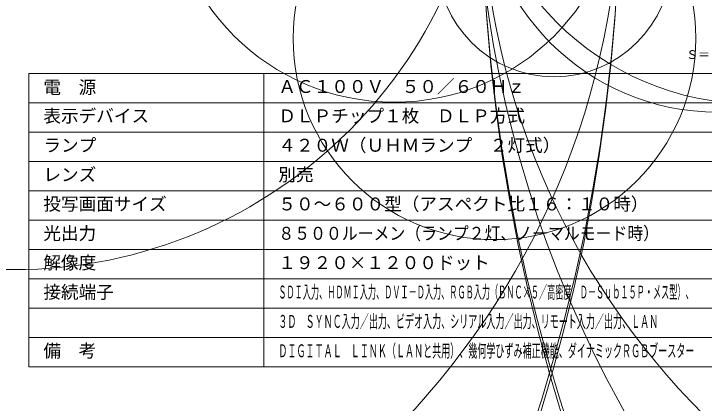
# Model space of a CAD drawing. Units: millimetres, scale not verified. Extents: x -579 to 632, y -282 to 335.
# Drawn here: x -65 to 52.5, y -62.7 to 3.6 of the extents above; entities that cross this region are included whole.
import ezdxf
from ezdxf.enums import TextEntityAlignment as Align

# ---------------------------------------------------------------- set-up
doc = ezdxf.new("R2010")
doc.units = ezdxf.units.MM
doc.header["$LTSCALE"] = 0.125
doc.layers.add('0-2_MOJI1', color=7, linetype='Continuous')
doc.layers.add('0-4_TOUROKU', color=7, linetype='Continuous')
doc.layers.add('0-3_WAKU', color=1, linetype='Continuous', lineweight=18)
doc.layers.add('0-6_GAIKEI', color=1, linetype='Continuous', lineweight=18)
doc.styles.add('ＭＳ ゴシック', font='')
doc.styles.get('ＭＳ ゴシック').set_extended_font_data('MS Gothic')

msp = doc.modelspace()

# ---------------------------------------------------------------- linework, layer by layer
at = {"layer": '0-3_WAKU', "color": 4}
for p, q in [((-62.5007, -6.4969), (-62.5007, -56.4969)), ((62.4993, -6.4969), (-62.5007, -6.4969)), ((-22.5007, -56.4969), (-22.5007, -6.4969)), ((-62.5007, -56.4969), (62.4993, -56.4969))]:
    msp.add_line(p, q, dxfattribs=at)
at = {"layer": '0-3_WAKU'}
for p, q in [((-62.5007, -11.4969), (62.4993, -11.4969)), ((-62.5007, -16.4969), (62.4993, -16.4969)), ((-62.5007, -21.4969), (62.4993, -21.4969)), ((-62.5007, -26.4969), (62.4993, -26.4969)), ((-62.5007, -31.4969), (62.4993, -31.4969)), ((-62.5007, -36.4969), (62.4993, -36.4969)), ((-62.5007, -41.4969), (62.4993, -41.4969)), ((-62.5007, -46.4969), (62.4993, -46.4969)), ((-62.5007, -51.4969), (62.4993, -51.4969))]:
    msp.add_line(p, q, dxfattribs=at)
at = {"layer": '0-6_GAIKEI'}
for centre, radius in [((-270.2515, 26.4626), 308.4259), ((323.1453, 26.4625), 308.584), ((312.4459, 26.462), 297.8996), ((-259.2113, 26.4623), 297.4007), ((215.021, 33.9059), 201.537), ((-96.2014, 26.7461), 134.3757), ((143.8081, 26.7431), 129.2616), ((-65.102, 40.8786), 80.8031), ((60.8546, 35.7047), 47.3848), ((54.7489, 27.079), 40.1869), ((-0.2994, 27.0732), 38.4881)]:
    msp.add_circle(centre, radius, dxfattribs=at)
at = {"layer": '0-6_GAIKEI', "color": 7}
for centre, radius in [((16.7839, -0.5358), 34.2828), ((26.9551, 12.8126), 19.9032)]:
    msp.add_circle(centre, radius, dxfattribs=at)

# ---------------------------------------------------------------- texts
at = {"layer": '0-2_MOJI1', "style": 'ＭＳ ゴシック'}
for s, p in [('電\u3000源', (-60.0007, -10.6289)), ('ＡＣ１００Ｖ\u3000５０／６０Ｈｚ', (-20.0007, -10.4969)), ('表示デバイス', (-60.0007, -15.4969)), ('ＤＬＰチップ１枚\u3000ＤＬＰ方式', (-20.0007, -15.4969)), ('ランプ', (-60.0007, -20.4969)), ('４２０Ｗ（ＵＨＭランプ\u3000２灯式）\u3000', (-20.0007, -20.4969)), ('レンズ', (-60.0007, -25.4969)), ('別売', (-20.0007, -25.4969)), ('投写画面サイズ', (-60.0007, -30.4969)), ('５０～６００型（アスペクト比１６：１０時）', (-20.0007, -30.4969)), ('光出力', (-60.0007, -35.4969)), ('解像度', (-60.0007, -40.4969)), ('１９２０×１２００ドット', (-20.0007, -40.4969)), ('接続端子', (-60.0007, -45.4969)), ('備\u3000考\u3000', (-60.0007, -55.4969))]:
    msp.add_text(s, height=2.199, dxfattribs=at).set_placement(p, align=Align.BOTTOM_LEFT)
for s, width, p in [('８５００ルーメン（ランプ２灯、ノーマルモード時）', 0.9, (-20.0007, -35.4969)), ('ＳＤＩ入力、ＨＤＭＩ入力、ＤＶＩ－Ｄ入力、ＲＧＢ入力（ＢＮＣ×５／高密度\u3000Ｄ－Ｓｕｂ１５Ｐ・メス型）、', 0.45, (-20.0007, -45.4969)), ('３Ｄ\u3000ＳＹＮＣ入力／出力、ビデオ入力、シリアル入力／出力、リモート入力／出力、ＬＡＮ', 0.5, (-20.0007, -50.4969)), ('ＤＩＧＩＴＡＬ\u3000ＬＩＮＫ（ＬＡＮと共用）、幾何学ひずみ補正機能、ダイナミックＲＧＢブースター', 0.5, (-20.0007, -55.4969))]:
    msp.add_text(s, height=2.199, dxfattribs=dict(at, width=width)).set_placement(p, align=Align.BOTTOM_LEFT)
at = {"layer": '0-4_TOUROKU', "style": 'ＭＳ ゴシック'}
msp.add_text('Ｓ＝１/２０', height=1.466, dxfattribs=at).set_placement((49.4327, -4.4969), align=Align.BOTTOM_LEFT)

doc.saveas('drawing.dxf')
